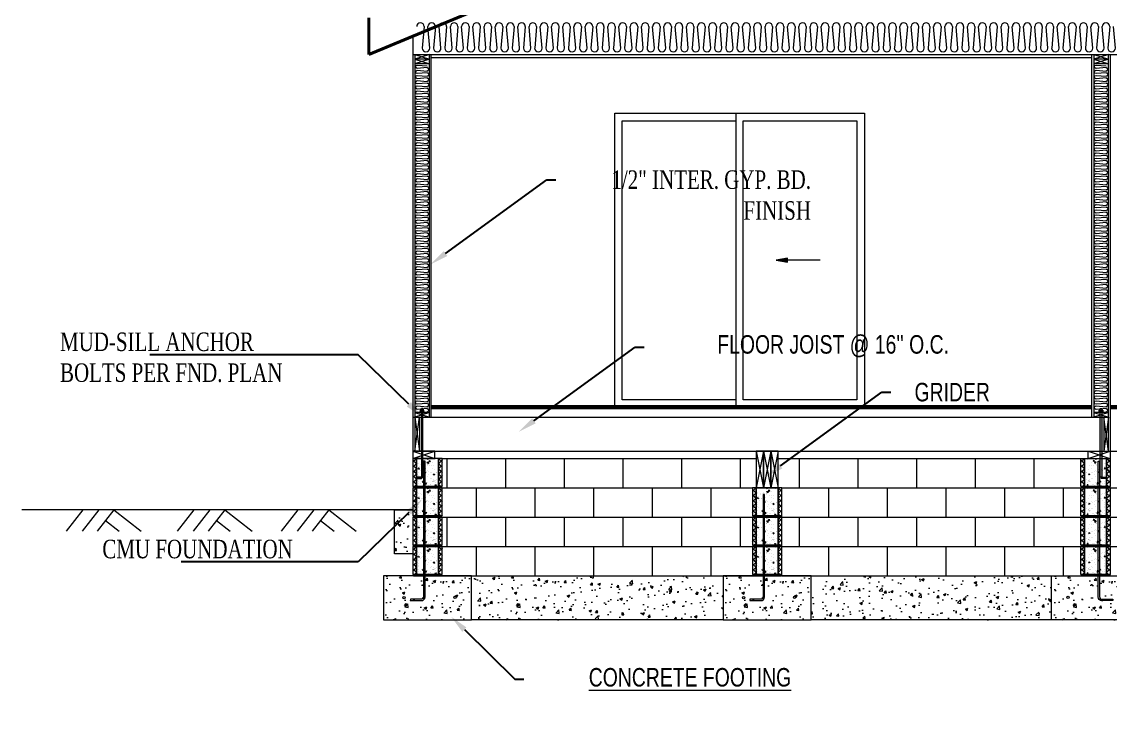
# Model space of a CAD drawing. Header units: inches. Extents: x 26998 to 46838, y -509 to 4343.
# Drawn here: x 38885.2 to 39181.8, y 1307 to 1498 of the extents above; entities that cross this region are included whole.
import ezdxf
from ezdxf import colors
from ezdxf.entities.mleader import LeaderData, LeaderLine
from ezdxf.math import Vec2, Vec3

# ---------------------------------------------------------------- set-up
doc = ezdxf.new("R2010")
doc.units = ezdxf.units.IN
doc.header["$LTSCALE"] = 0.5
doc.header["$MEASUREMENT"] = 0
for name, color, linetype, lineweight in [('A-COLS', 52, 'Continuous', 9), ('A-DETL-GENF', 92, 'Continuous', 9), ('A-Door', 31, 'Continuous', 25), ('A-FLOR', 192, 'Continuous', 18), ('CAD_  Default_Lines', 7, 'Continuous', 5), ('Common', 4, 'Continuous', 5), ('Dimensions', 7, 'Continuous', 0), ('HATCH', 24, 'Continuous', 9), ('I-WALL', 2, 'Continuous', 18), ('S-BEAM', 12, 'Continuous', 9), ('SWING', 4, 'Continuous', 5)]:
    doc.layers.add(name, color=color, linetype=linetype, lineweight=lineweight)
doc.layers.add('Insulate', color=7, linetype='Continuous', lineweight=0, true_color=0x918d8e)
doc.layers.add('S-FNDN', color=32, linetype='Continuous', lineweight=5, transparency=0.5)
doc.styles.get("Standard").update_dxf_attribs({"font": 'romans.shx', "width": 0.75})
pattern_1 = [(50, (-17969.0266, 13863.3735), (7.1726018, -0.62752135), [0.75, -8.25]), (355, (-17969.0266, 13863.3735), (-1.3875133, 7.5219213), [0.6, -6.6]), (100.451444, (-17968.429, 13863.321), (5.7850885, 6.8943999), [0.6374019, -7.0114211]), (46.1842, (-17969.027, 13865.3735), (10.6724133, -1.6551928), [1.125, -12.375]), (96.635635, (-17968.137, 13865.236), (9.3466195, 9.741186), [0.9561034, -10.5171376]), (351.184164, (-17969.027, 13865.373), (9.3466195, 9.741186), [0.9, -9.9]), (21, (-17968.0266, 13864.8735), (5.9690705, -4.0261889), [0.75, -8.25]), (326, (-17968.0266, 13864.8735), (2.4331533, 7.25150045), [0.6, -6.6]), (71.451445, (-17967.529, 13864.538), (8.4022238, 3.2253115), [0.6374019, -7.0114211]), (37.5, (-17969.0266, 13863.3735), (0.12159855, 3.32893854), [0, -6.52, 0, -6.7, 0, -6.625]), (7.5, (-17969.0266, 13863.3735), (2.63069537, 3.94411712), [0, -3.82, 0, -6.37, 0, -2.525]), (327.5, (-17971.2566, 13863.3735), (5.33822436, -0.22554872), [0, -2.5, 0, -7.8, 0, -10.35]), (317.5, (-17972.2566, 13863.3735), (5.8318617, 1.00104982), [0, -3.25, 0, -5.18, 0, -7.35])]

# ---------------------------------------------------------------- blocks, each defined once
blk = doc.blocks.new('Door-Double-Sliding - 68_ x 80_-487292-Section 1')
at = {"layer": 'A-Door'}
blk.add_hatch(color=256, dxfattribs=at).paths.add_polyline_path([(-235.27, 39.47), (-235.27, 40.53), (-238.29, 40)], flags=0)
at = {"layer": 'A-DETL-GENF'}
for p, q in [((-235.27, 40.53), (-238.29, 40)), ((-238.29, 40), (-235.27, 39.47)), ((-226.29, 40), (-238.29, 40)), ((-235.27, 39.47), (-235.27, 40.53))]:
    blk.add_line(p, q, dxfattribs=at)
at = {"layer": 'A-Door', "lineweight": 9}
for p, q in [((-280.29, 2), (-280.29, 78)), ((-280.29, 78), (-249.29, 78)), ((-249.29, 80), (-249.29, 0)), ((-247.29, 78), (-216.29, 78)), ((-247.29, 2), (-247.29, 78)), ((-216.29, 78), (-216.29, 2)), ((-249.29, 2), (-280.29, 2)), ((-216.29, 2), (-247.29, 2))]:
    blk.add_line(p, q, dxfattribs=at)
blk = doc.blocks.new('Structural Framing 28 - Structural Framing 1-548932-Section 1')
at = {"layer": 'S-BEAM'}
for p, q in [((-342.29, -28), (-337.29, -28)), ((-342.29, -40), (-342.29, -28)), ((-337.29, -40), (-342.29, -40))]:
    blk.add_line(p, q, dxfattribs=at)
blk = doc.blocks.new('*U643')
at = {"layer": 'Insulate', "transparency": 33554687}
for p, q in [((2.92, -0.25), (-2.92, 0.25)), ((-2.92, -1.78), (2.92, -1.27))]:
    blk.add_line(p, q, dxfattribs=at)
for centre, start, end in [((-2.92, -0.76), 90, 270), ((2.92, 0.76), 270, 90)]:
    blk.add_arc(centre, 1.02, start, end, dxfattribs=at)
blk = doc.blocks.new('*U644')
at = {"layer": 'Insulate', "color": 0, "linetype": 'ByBlock', "lineweight": -2, "transparency": 16777216}
for p in [(0, 0), (0, -3.0625), (0, -6.125), (0, -9.1875), (0, -12.25), (0, -15.3125), (0, -18.375), (0, -21.4375), (0, -24.5), (0, -27.5625), (0, -30.625), (0, -33.6875), (0, -36.75), (0, -39.8125), (0, -42.875), (0, -45.9375), (0, -49), (0, -52.0625), (0, -55.125), (0, -58.1875), (0, -61.25), (0, -64.3125), (0, -67.375), (0, -70.4375), (0, -73.5), (0, -76.5625), (0, -79.625), (0, -82.6875), (0, -85.75), (0, -88.8125), (0, -91.875), (0, -94.9375), (0, -98), (0, -101.0625), (0, -104.125), (0, -107.1875), (0, -110.25), (0, -113.3125), (0, -116.375), (0, -119.4375), (0, -122.5), (0, -125.5625), (0, -128.625), (0, -131.6875), (0, -134.75), (0, -137.8125), (0, -140.875), (0, -143.9375), (0, -147), (0, -150.0625), (0, -153.125), (0, -156.1875), (0, -159.25), (0, -162.3125), (0, -165.375), (0, -168.4375), (0, -171.5), (0, -174.5625), (0, -177.625), (0, -180.6875), (0, -183.75), (0, -186.8125)]:
    blk.add_blockref('*U643', p, dxfattribs=at)
blk = doc.blocks.new('*U653')
at = {"layer": 'Insulate', "transparency": 33554687}
for p, q in [((1.34, -0.12), (-1.34, 0.12)), ((-1.34, -0.82), (1.34, -0.58))]:
    blk.add_line(p, q, dxfattribs=at)
for centre, start, end in [((-1.34, -0.35), 90, 270), ((1.34, 0.35), 270, 90)]:
    blk.add_arc(centre, 0.468, start, end, dxfattribs=at)
blk = doc.blocks.new('*U654')
at = {"layer": 'Insulate', "color": 0, "linetype": 'ByBlock', "lineweight": -2, "transparency": 16777216}
for p in [(0, 0), (0, -1.41), (0, -2.81), (0, -4.22), (0, -5.63), (0, -7.04), (0, -8.44), (0, -9.85), (0, -11.26), (0, -12.66), (0, -14.07), (0, -15.48), (0, -16.89), (0, -18.29), (0, -19.7), (0, -21.11), (0, -22.51), (0, -23.92), (0, -25.33), (0, -26.74), (0, -28.14), (0, -29.55), (0, -30.96), (0, -32.36), (0, -33.77), (0, -35.18), (0, -36.59), (0, -37.99), (0, -39.4), (0, -40.81), (0, -42.22), (0, -43.62), (0, -45.03), (0, -46.44), (0, -47.84), (0, -49.25), (0, -50.66), (0, -52.07), (0, -53.47), (0, -54.88), (0, -56.29), (0, -57.69), (0, -59.1), (0, -60.51), (0, -61.92), (0, -63.32), (0, -64.73), (0, -66.14), (0, -67.54), (0, -68.95), (0, -70.36), (0, -71.77), (0, -73.17), (0, -74.58), (0, -75.99), (0, -77.39), (0, -78.8), (0, -80.21), (0, -81.62), (0, -83.02), (0, -84.43), (0, -85.84), (0, -87.24), (0, -88.65), (0, -90.06), (0, -91.47), (0, -92.87)]:
    blk.add_blockref('*U653', p, dxfattribs=at)
blk = doc.blocks.new('-CAD Details ToolKit_Cast-in-Place Anchor Bolt')
at = {"color": 9, "true_color": 0xc0c0c0, "transparency": 33554687}
for points in [[(0.38, 9), (-0.98, 9), (0.38, 9), (-0.98, 9.14)], [(-0.98, 9.14), (0.38, 9.14), (-0.98, 9.14), (0.38, 9)], [(0.2, 9.14), (-0.8, 9.14), (0.2, 9.14), (-0.8, 9.64)], [(-0.8, 9.64), (0.2, 9.64), (-0.8, 9.64), (0.2, 9.14)]]:
    blk.add_solid(points, dxfattribs=at)
at = {"color": 9, "lineweight": 0, "true_color": 0xc0c0c0, "transparency": 33554687}
for points in [[(-0.12, -8.41), (-0.52, -8.39), (-0.12, -8.41), (-0.12, 10.06)], [(-0.12, 10.06), (-0.52, -8.39), (-0.12, 10.06), (-0.52, 10.06)], [(-0.12, -8.41), (-0.52, -8.44), (-0.12, -8.41), (-0.52, -8.39)], [(-0.12, -8.41), (-0.12, -8.44), (-0.12, -8.41), (-0.52, -8.44)], [(-0.12, -8.44), (-0.5, -8.52), (-0.12, -8.44), (-0.52, -8.44)], [(-0.11, -8.47), (-0.5, -8.52), (-0.11, -8.47), (-0.12, -8.44)], [(-0.48, -8.6), (-0.5, -8.52), (-0.48, -8.6), (-0.11, -8.47)], [(-0.11, -8.47), (-0.1, -8.5), (-0.11, -8.47), (-0.48, -8.6)], [(-0.1, -8.5), (-0.44, -8.68), (-0.1, -8.5), (-0.48, -8.6)], [(-0.09, -8.52), (-0.44, -8.68), (-0.09, -8.52), (-0.1, -8.5)], [(-0.39, -8.75), (-0.44, -8.68), (-0.39, -8.75), (-0.09, -8.52)], [(-0.08, -8.54), (-0.39, -8.75), (-0.08, -8.54), (-0.09, -8.52)], [(-0.34, -8.81), (-0.39, -8.75), (-0.34, -8.81), (-0.08, -8.54)], [(-0.06, -8.56), (-0.34, -8.81), (-0.06, -8.56), (-0.08, -8.54)], [(-0.27, -8.87), (-0.34, -8.81), (-0.27, -8.87), (-0.06, -8.56)], [(-0.04, -8.58), (-0.27, -8.87), (-0.04, -8.58), (-0.06, -8.56)], [(-0.2, -8.91), (-0.27, -8.87), (-0.2, -8.91), (-0.04, -8.58)], [(-0.02, -8.6), (-0.2, -8.91), (-0.02, -8.6), (-0.04, -8.58)], [(-0.13, -8.95), (-0.2, -8.91), (-0.13, -8.95), (-0.02, -8.6)], [(0.01, -8.61), (-0.13, -8.95), (0.01, -8.61), (-0.02, -8.6)], [(0.04, -8.62), (-0.13, -8.95), (0.04, -8.62), (0.01, -8.61)], [(-0.05, -8.98), (-0.13, -8.95), (-0.05, -8.98), (0.04, -8.62)], [(0.06, -8.63), (-0.05, -8.98), (0.06, -8.63), (0.04, -8.62)], [(0.03, -8.99), (-0.05, -8.98), (0.03, -8.99), (0.06, -8.63)], [(0.06, -8.63), (0.1, -9), (0.06, -8.63), (0.03, -8.99)], [(0.06, -8.63), (0.98, -8.63), (0.06, -8.63), (0.1, -9)], [(0.98, -8.63), (0.98, -9), (0.98, -8.63), (0.1, -9)]]:
    blk.add_solid(points, dxfattribs=at)
at = {"layer": 'Common', "transparency": 33554687}
for points in [[(-0.98, 9), (-0.98, 9.14), (0.38, 9.14), (0.38, 9)], [(-0.8, 9.14), (-0.8, 9.64), (0.2, 9.64), (0.2, 9.14)]]:
    blk.add_lwpolyline(points, close=True, dxfattribs=at)
blk.add_lwpolyline([(-0.12, 10.06), (-0.12, -8.41, 0.375648), (0.06, -8.63), (0.98, -8.63), (0.98, -9), (0.1, -9, -0.389407), (-0.52, -8.39), (-0.52, 10.06)], format="xyb", close=True, dxfattribs=at)
blk = doc.blocks.new('-CAD Details ToolKit_ 8_ CMU w_ Grout')
at = {"layer": 'Common', "transparency": 33554687}
for points in [[(-3.81, 0.01), (-3.81, 7.62), (-2.81, 7.62), (-2.81, 0.01)], [(-3.69, 7.62), (-3.69, 8), (4.06, 8), (4.06, 7.62)], [(-2.81, 0.01), (-2.81, 7.62), (3.19, 7.62), (3.19, 0.01)], [(3.19, 0.01), (3.19, 7.62), (4.19, 7.62), (4.19, 0.01)]]:
    blk.add_lwpolyline(points, close=True, dxfattribs=at)
at = {"layer": 'HATCH', "transparency": 33554687}
for p, q in [((-3.81, 7.5), (-3.8, 7.52)), ((-3.81, 6.64), (-3.66, 6.49)), ((-3.81, 6.09), (-3.63, 6.27)), ((-3.8, 7.52), (-3.69, 7.62)), ((-2.81, 5.64), (-3.66, 6.49)), ((-3.63, 6.27), (-2.81, 7.09)), ((-3.38, 7.62), (-2.81, 7.06)), ((-2.81, 7.55), (-2.81, 7.55)), ((-2.81, 7.43), (-2.81, 7.43)), ((-2.81, 6.83), (-2.81, 6.83)), ((-2.76, 7.59), (-2.76, 7.59)), ((-2.71, 7.62), (-2.71, 7.62)), ((-2.62, 6.85), (-2.62, 6.85)), ((-2.57, 6.12), (-2.57, 6.12)), ((-2.54, 7.26), (-2.54, 7.26)), ((-2.32, 6.31), (-2.32, 6.31)), ((-2.29, 6.89), (-2.29, 6.89)), ((-1.69, 6.72), (-1.69, 6.72)), ((-1.39, 7.52), (-1.3, 7.62)), ((-1.39, 7.52), (-1.09, 7.5)), ((-1.27, 6.39), (-0.92, 6.52)), ((-1.27, 6.39), (-1.02, 6.22)), ((-1.09, 7.5), (-1.11, 7.62)), ((-1.04, 7.06), (-1.04, 7.06)), ((-1.02, 6.22), (-0.92, 6.52)), ((-0.66, 6.7), (-0.27, 7.1)), ((-0.66, 6.7), (-0.22, 6.63)), ((-0.22, 6.63), (-0.27, 7.1)), ((0.24, 6.66), (0.24, 6.66)), ((0.38, 7.25), (0.38, 7.25)), ((0.45, 7.62), (0.45, 7.62)), ((0.86, 7.13), (0.86, 7.13)), ((0.99, 7.13), (0.99, 7.13)), ((1.44, 6.31), (1.44, 6.31)), ((1.5, 7.62), (1.5, 7.62)), ((1.51, 6.27), (1.51, 6.27)), ((1.71, 6.14), (1.71, 6.14)), ((1.71, 6.14), (1.71, 6.14)), ((1.77, 6.21), (1.77, 6.21)), ((1.77, 6.21), (1.77, 6.21)), ((1.86, 6.33), (1.86, 6.33)), ((1.86, 6.33), (1.86, 6.33)), ((1.87, 7.62), (1.87, 7.62)), ((1.98, 5.97), (1.98, 5.97)), ((2, 6.2), (2, 6.2)), ((2.02, 7.53), (2.02, 7.53)), ((2.2, 7.21), (2.44, 7.5)), ((2.2, 7.21), (2.49, 7.18)), ((2.23, 6), (2.23, 6)), ((2.28, 6.6), (2.28, 6.6)), ((2.5, 7.2), (2.44, 7.5)), ((2.49, 7.18), (2.5, 7.18)), ((2.5, 7.18), (2.5, 7.2)), ((2.51, 7.22), (2.51, 7.22)), ((2.51, 7.22), (2.51, 7.22)), ((2.58, 7.17), (2.58, 7.17)), ((3.14, 7.56), (3.14, 7.56)), ((3.14, 7.56), (3.14, 7.56)), ((3.16, 7.56), (3.16, 7.56)), ((3.19, 7.57), (3.19, 7.57)), ((3.19, 7.06), (3.25, 7.12)), ((3.27, 7.01), (3.19, 7.09)), ((3.19, 7.02), (3.19, 7.02)), ((3.19, 7.01), (3.19, 7.01)), ((3.25, 7.12), (3.76, 7.62)), ((3.27, 7.01), (4.19, 6.09)), ((3.42, 5.87), (4.19, 6.64)), ((4.19, 7.5), (4.06, 7.62)), ((-3.81, 5.23), (-3.45, 4.86)), ((-3.81, 4.67), (-3.47, 5.02)), ((-3.81, 3.81), (-3.24, 3.24)), ((-3.81, 3.26), (-3.31, 3.77)), ((-3.47, 5.02), (-2.81, 5.67)), ((-2.81, 4.23), (-3.45, 4.86)), ((-3.31, 3.77), (-2.81, 4.26)), ((-3.24, 3.24), (-2.81, 2.81)), ((-2.81, 5.93), (-2.81, 5.93)), ((-2.81, 5.84), (-2.81, 5.84)), ((-2.81, 4.31), (-2.81, 4.31)), ((-2.81, 4.26), (-2.81, 4.26)), ((-2.81, 3.23), (-2.81, 3.23)), ((-2.6, 4.48), (-2.6, 4.48)), ((-2.45, 2.98), (-2.45, 2.98)), ((-2.38, 4.64), (-2.38, 4.64)), ((-2.36, 5.09), (-2.36, 5.09)), ((-2.29, 3.93), (-2.29, 3.93)), ((-2.24, 5.48), (-2.24, 5.48)), ((-1.83, 3.36), (-1.83, 3.36)), ((-1.13, 5.9), (-1.13, 5.9)), ((-0.99, 5.27), (-0.99, 5.27)), ((-0.69, 3.76), (-0.45, 4.05)), ((-0.69, 3.76), (-0.39, 3.73)), ((-0.51, 5.34), (-0.51, 5.34)), ((-0.46, 4.35), (-0.46, 4.35)), ((-0.39, 3.73), (-0.45, 4.05)), ((-0.18, 3.57), (-0.18, 3.57)), ((-0.18, 3.57), (-0.18, 3.57)), ((0.12, 3.33), (0.12, 3.33)), ((0.18, 4.99), (0.18, 4.99)), ((0.4, 3.65), (0.4, 3.65)), ((0.46, 4.44), (0.46, 4.44)), ((0.46, 4.44), (0.46, 4.44)), ((0.96, 5.59), (0.96, 5.59)), ((1.05, 3.91), (1.05, 3.91)), ((1.29, 5.57), (1.29, 5.57)), ((1.29, 5.57), (1.29, 5.57)), ((1.38, 3.78), (1.38, 3.78)), ((1.45, 4.35), (1.45, 4.35)), ((1.72, 4.38), (2.07, 4.51)), ((1.72, 4.38), (1.97, 4.21)), ((1.82, 5.64), (1.82, 5.64)), ((1.97, 4.21), (2.07, 4.51)), ((1.98, 3.05), (1.98, 3.05)), ((2.63, 3.94), (2.63, 3.94)), ((2.67, 3.94), (2.67, 3.94)), ((2.69, 5.75), (2.69, 5.75)), ((2.7, 3.95), (2.7, 3.95)), ((2.71, 3.92), (2.71, 3.92)), ((3.19, 5.64), (3.42, 5.87)), ((3.19, 5.67), (3.48, 5.38)), ((3.19, 5.44), (3.19, 5.44)), ((3.19, 5.39), (3.19, 5.39)), ((3.19, 4.23), (3.58, 4.62)), ((3.19, 4.26), (3.7, 3.75)), ((3.19, 3.97), (3.19, 3.97)), ((3.19, 3.85), (3.19, 3.85)), ((3.19, 3.78), (3.19, 3.78)), ((3.19, 2.81), (3.75, 3.37)), ((4.19, 4.67), (3.48, 5.38)), ((3.58, 4.62), (4.19, 5.23)), ((4.19, 3.26), (3.7, 3.75)), ((3.75, 3.37), (4.19, 3.81)), ((-3.81, 1.84), (-3.14, 2.52)), ((-3.02, 1.61), (-3.81, 2.4)), ((-3.81, 0.43), (-2.98, 1.27)), ((-2.84, 0.01), (-3.81, 0.98)), ((-3.14, 2.52), (-2.81, 2.84)), ((-3.02, 1.61), (-2.81, 1.4)), ((-2.98, 1.27), (-2.81, 1.43)), ((-2.82, 0.01), (-2.81, 0.02)), ((-2.81, 2.7), (-2.81, 2.7)), ((-2.81, 1.43), (-2.81, 1.43)), ((-2.81, 1.08), (-2.81, 1.08)), ((-2.81, 0.02), (-2.81, 0.02)), ((-2.66, 1.19), (-2.66, 1.19)), ((-2.63, 2.83), (-2.63, 2.83)), ((-2.51, 1.31), (-2.51, 1.31)), ((-2.48, 2.76), (-2.13, 2.9)), ((-2.48, 2.76), (-2.24, 2.6)), ((-2.38, 1.49), (-2.38, 1.49)), ((-2.35, 2.37), (-2.35, 2.37)), ((-2.24, 2.6), (-2.13, 2.9)), ((-2.13, 2.24), (-2.13, 2.24)), ((-1.65, 1.58), (-1.65, 1.58)), ((-1.65, 1.58), (-1.65, 1.58)), ((-1.48, 1.82), (-1.48, 1.82)), ((-1.48, 1.82), (-1.48, 1.82)), ((-1.37, 2.95), (-1.37, 2.95)), ((-1.2, 2.79), (-1.2, 2.79)), ((-1.01, 1.67), (-1.01, 1.67)), ((-0.94, 2.55), (-0.94, 2.55)), ((-0.94, 2.55), (-0.94, 2.55)), ((-0.79, 1.38), (-0.79, 1.38)), ((-0.68, 2.9), (-0.68, 2.9)), ((-0.68, 2.9), (-0.68, 2.9)), ((-0.33, 2.67), (-0.33, 2.67)), ((0, 1), (0.39, 1.41)), ((0, 1), (0.44, 0.93)), ((0.01, 0.01), (0.24, 0.29)), ((0.01, 0.01), (0.01, 0.01)), ((0.06, 1.81), (0.06, 1.81)), ((0.06, 1.66), (0.06, 1.66)), ((0.07, 0.01), (0.07, 0.01)), ((0.09, 1.61), (0.09, 1.61)), ((0.29, 0.01), (0.24, 0.29)), ((0.44, 0.93), (0.39, 1.41)), ((0.5, 0.75), (0.85, 0.88)), ((0.5, 0.75), (0.75, 0.58)), ((0.75, 0.58), (0.85, 0.88)), ((0.77, 1.98), (0.77, 1.98)), ((1.1, 0.14), (1.1, 0.14)), ((1.32, 1.97), (1.32, 1.97)), ((1.36, 0.01), (1.36, 0.01)), ((1.39, 1.07), (1.39, 1.07)), ((1.42, 2.71), (1.42, 2.71)), ((1.74, 0.1), (1.74, 0.1)), ((1.88, 2.05), (1.88, 2.05)), ((2.12, 0.01), (2.12, 0.01)), ((2.46, 0.27), (2.46, 0.27)), ((3.91, 2.12), (3.19, 2.84)), ((3.19, 2.17), (3.19, 2.17)), ((3.19, 2.16), (3.19, 2.16)), ((3.19, 1.4), (3.91, 2.12)), ((4.12, 0.5), (3.19, 1.43)), ((3.19, 0.54), (3.19, 0.54)), ((3.19, 0.37), (3.19, 0.37)), ((3.2, 0.01), (3.19, 0.03)), ((3.2, 0.01), (4.07, 0.87)), ((3.91, 2.12), (4.19, 2.4)), ((3.91, 2.12), (4.19, 1.84)), ((4.07, 0.87), (4.19, 0.98)), ((4.19, 0.43), (4.12, 0.5))]:
    blk.add_line(p, q, dxfattribs=at)
blk = doc.blocks.new('*U655')
at = {"transparency": 33554687, "rotation": 180}
blk.add_blockref('-CAD Details ToolKit_ 8_ CMU w_ Grout', (0.19, 4), dxfattribs=at)
blk = doc.blocks.new('*U656')
at = {"layer": 'Common', "color": 0, "linetype": 'ByBlock', "lineweight": -2, "transparency": 16777216}
for p in [(0, 24), (0, 16), (0, 8), (0, 0)]:
    blk.add_blockref('*U655', p, dxfattribs=at)
blk = doc.blocks.new('*U657')
at = {"layer": 'Insulate', "transparency": 33554687}
for p, q in [((1.34, -0.12), (-1.34, 0.12)), ((-1.34, -0.82), (1.34, -0.58))]:
    blk.add_line(p, q, dxfattribs=at)
for centre, start, end in [((-1.34, -0.35), 90, 270), ((1.34, 0.35), 270, 90)]:
    blk.add_arc(centre, 0.468, start, end, dxfattribs=at)
blk = doc.blocks.new('*U658')
at = {"layer": 'Insulate', "color": 0, "linetype": 'ByBlock', "lineweight": -2, "transparency": 16777216}
for p in [(0, 0), (0, -1.41), (0, -2.81), (0, -4.22), (0, -5.63), (0, -7.04), (0, -8.44), (0, -9.85), (0, -11.26), (0, -12.66), (0, -14.07), (0, -15.48), (0, -16.89), (0, -18.29), (0, -19.7), (0, -21.11), (0, -22.51), (0, -23.92), (0, -25.33), (0, -26.74), (0, -28.14), (0, -29.55), (0, -30.96), (0, -32.36), (0, -33.77), (0, -35.18), (0, -36.59), (0, -37.99), (0, -39.4), (0, -40.81), (0, -42.22), (0, -43.62), (0, -45.03), (0, -46.44), (0, -47.84), (0, -49.25), (0, -50.66), (0, -52.07), (0, -53.47), (0, -54.88), (0, -56.29), (0, -57.69), (0, -59.1), (0, -60.51), (0, -61.92), (0, -63.32), (0, -64.73), (0, -66.14), (0, -67.54), (0, -68.95), (0, -70.36), (0, -71.77), (0, -73.17), (0, -74.58), (0, -75.99), (0, -77.39), (0, -78.8), (0, -80.21), (0, -81.62), (0, -83.02), (0, -84.43), (0, -85.84), (0, -87.24), (0, -88.65), (0, -90.06), (0, -91.47), (0, -92.87)]:
    blk.add_blockref('*U657', p, dxfattribs=at)
blk = doc.blocks.new('*U645')
at = {"transparency": 33554687, "rotation": 180}
blk.add_blockref('-CAD Details ToolKit_ 8_ CMU w_ Grout', (0.19, 4), dxfattribs=at)
blk = doc.blocks.new('*U646')
at = {"layer": 'Common', "color": 0, "linetype": 'ByBlock', "lineweight": -2, "transparency": 16777216}
for p in [(0, 16), (0, 8), (0, 0)]:
    blk.add_blockref('*U645', p, dxfattribs=at)
blk = doc.blocks.new('*U647')
at = {"transparency": 33554687, "rotation": 180}
blk.add_blockref('-CAD Details ToolKit_ 8_ CMU w_ Grout', (0.19, 4), dxfattribs=at)
blk = doc.blocks.new('*U648')
at = {"layer": 'Common', "color": 0, "linetype": 'ByBlock', "lineweight": -2, "transparency": 16777216}
for p in [(0, 24), (0, 16), (0, 8), (0, 0)]:
    blk.add_blockref('*U647', p, dxfattribs=at)

msp = doc.modelspace()

# ---------------------------------------------------------------- hatches: boundary and pattern name
at = {"layer": 'S-FNDN', "lineweight": 9, "true_color": 0xc7c8ca}
h = msp.add_hatch(dxfattribs=at)
h.set_pattern_fill('FP_2', color=9, style=0, pattern_type=2)
h.set_pattern_definition([(0, (39329.0664, 1347.088), (0, 8), []), (90, (39329.0664, 1347.088), (-8, 8), [8, -8])])
h.paths.add_polyline_path([(39181.7785518, 1347.0880838), (39300.2785518, 1347.0880838), (39300.2785518, 1373.0880838), (39301.2785518, 1373.0880838), (39301.2785518, 1379.0880838), (39181.7785518, 1379.0880838)])
h.paths.add_polyline_path([(39007.7785518, 1347.0880838), (39084.2785518, 1347.0880838), (39084.2785518, 1373.0880838), (39085.2785518, 1373.0880838), (39085.2785518, 1379.0880838), (38999.7785518, 1379.0880838), (38999.7785518, 1347.0880838)])
h.paths.add_polyline_path([(39410.7785518, 1347.0880838), (39418.7785518, 1347.0880838), (39418.7785518, 1379.0880838), (39307.2785518, 1379.0880838), (39307.2785518, 1373.0880838), (39308.2785518, 1373.0880838), (39308.2785518, 1347.0880838), (39400.4231629, 1347.0880838)])
h.paths.add_polyline_path([(39092.2785518, 1347.0880838), (39173.7785518, 1347.0880838), (39173.7785518, 1379.0880838), (39091.2785518, 1379.0880838), (39091.2785518, 1373.0880838), (39092.2785518, 1373.0880838)])
at = {"layer": 'SWING', "lineweight": 5}
h = msp.add_hatch(dxfattribs=at)
h.set_pattern_fill('AR-CONC', color=256)
h.set_pattern_definition(pattern_1)
h.paths.add_polyline_path([(38991.7785518, 1365.0880838), (38986.7785518, 1365.0880838), (38986.7785518, 1353.0880838), (38991.7785518, 1353.0880838), (38991.7785518, 1355.0880838)])
h = msp.add_hatch(dxfattribs=at)
h.set_pattern_fill('AR-CONC', color=256)
h.set_pattern_definition(pattern_1)
h.paths.add_polyline_path([(39007.7785518, 1335.0880838), (39007.7785518, 1347.0880838), (38983.7785518, 1347.0880838), (38983.7785518, 1335.0880838)])
at = {"layer": 'SWING', "lineweight": 5, "true_color": 0x939598}
h = msp.add_hatch(dxfattribs=at)
h.set_pattern_fill('AR-CONC', color=252)
h.set_pattern_definition([(50, (-17938.51, 13863.3735), (7.1726018, -0.62752135), [0.75, -8.25]), (355, (-17938.51, 13863.3735), (-1.3875133, 7.5219213), [0.6, -6.6]), (100.451444, (-17937.912, 13863.321), (5.7850885, 6.8943999), [0.6374019, -7.0114211]), (46.1842, (-17938.51, 13865.3735), (10.6724133, -1.6551928), [1.125, -12.375]), (96.635635, (-17937.62, 13865.236), (9.3466195, 9.741186), [0.9561034, -10.5171376]), (351.184164, (-17938.51, 13865.373), (9.3466195, 9.741186), [0.9, -9.9]), (21, (-17937.51, 13864.8735), (5.9690705, -4.0261889), [0.75, -8.25]), (326, (-17937.51, 13864.8735), (2.4331533, 7.25150045), [0.6, -6.6]), (71.451445, (-17937.0124, 13864.538), (8.4022238, 3.2253115), [0.6374019, -7.0114211]), (37.5, (-17938.5098, 13863.3735), (0.12159855, 3.32893854), [0, -6.52, 0, -6.7, 0, -6.625]), (7.5, (-17938.5098, 13863.3735), (2.63069537, 3.94411712), [0, -3.82, 0, -6.37, 0, -2.525]), (327.5, (-17940.7398, 13863.3735), (5.33822436, -0.22554872), [0, -2.5, 0, -7.8, 0, -10.35]), (317.5, (-17941.74, 13863.3735), (5.8318617, 1.00104982), [0, -3.25, 0, -5.18, 0, -7.35])])
h.paths.add_polyline_path([(39076.2785518, 1347.0880838), (39007.7785518, 1347.0880838), (39007.7785518, 1335.0880838), (39076.2785518, 1335.0880838)])
edge = h.paths.add_edge_path(flags=16)
edge.add_arc((39033.7647439, 1341.2630761), 0.3125, 0, 360)
edge = h.paths.add_edge_path(flags=16)
edge.add_arc((39019.8819602, 1341.1627845), 0.3125, 0, 360)
at = {"layer": 'SWING', "lineweight": 5}
h = msp.add_hatch(dxfattribs=at)
h.set_pattern_fill('AR-CONC', color=256)
h.set_pattern_definition([(50, (-17876.5266, 13863.3735), (7.1726018, -0.62752135), [0.75, -8.25]), (355, (-17876.5266, 13863.3735), (-1.3875133, 7.5219213), [0.6, -6.6]), (100.451444, (-17875.929, 13863.321), (5.7850885, 6.8943999), [0.6374019, -7.0114211]), (46.1842, (-17876.527, 13865.3735), (10.6724133, -1.6551928), [1.125, -12.375]), (96.635635, (-17875.637, 13865.236), (9.3466195, 9.741186), [0.9561034, -10.5171376]), (351.184164, (-17876.527, 13865.373), (9.3466195, 9.741186), [0.9, -9.9]), (21, (-17875.5266, 13864.8735), (5.9690705, -4.0261889), [0.75, -8.25]), (326, (-17875.5266, 13864.8735), (2.4331533, 7.25150045), [0.6, -6.6]), (71.451445, (-17875.029, 13864.538), (8.4022238, 3.2253115), [0.6374019, -7.0114211]), (37.5, (-17876.5266, 13863.3735), (0.12159855, 3.32893854), [0, -6.52, 0, -6.7, 0, -6.625]), (7.5, (-17876.5266, 13863.3735), (2.63069537, 3.94411712), [0, -3.82, 0, -6.37, 0, -2.525]), (327.5, (-17878.7566, 13863.3735), (5.33822436, -0.22554872), [0, -2.5, 0, -7.8, 0, -10.35]), (317.5, (-17879.7566, 13863.3735), (5.8318617, 1.00104982), [0, -3.25, 0, -5.18, 0, -7.35])])
h.paths.add_polyline_path([(39100.2785518, 1347.0880838), (39076.2785518, 1347.0880838), (39076.2785518, 1335.0880838), (39100.2785518, 1335.0880838)])
h.paths.add_polyline_path([(39095.4354315, 1341.2630761, -1), (39096.0604315, 1341.2630761, -1)], flags=16)
h.paths.add_polyline_path([(39081.5526478, 1341.1627845, -1), (39082.1776478, 1341.1627845, -1)], flags=16)
at = {"layer": 'SWING', "lineweight": 5, "true_color": 0x939598}
h = msp.add_hatch(dxfattribs=at)
h.set_pattern_fill('AR-CONC', color=252)
h.set_pattern_definition([(50, (-17969.0266, 14078.0586), (7.1726018, -0.62752135), [0.75, -8.25]), (355, (-17969.0266, 14078.059), (-1.3875133, 7.5219213), [0.6, -6.6]), (100.451444, (-17968.429, 14078.0064), (5.7850885, 6.8943999), [0.6374019, -7.0114211]), (46.1842, (-17969.027, 14080.059), (10.6724133, -1.6551928), [1.125, -12.375]), (96.635635, (-17968.137, 14079.921), (9.3466195, 9.741186), [0.9561034, -10.5171376]), (351.184164, (-17969.027, 14080.059), (9.3466195, 9.741186), [0.9, -9.9]), (21, (-17968.0266, 14079.5586), (5.9690705, -4.0261889), [0.75, -8.25]), (326, (-17968.0266, 14079.559), (2.4331533, 7.25150045), [0.6, -6.6]), (71.451445, (-17967.529, 14079.223), (8.4022238, 3.2253115), [0.6374019, -7.0114211]), (37.5, (-17969.0266, 14078.0586), (0.12159855, 3.32893854), [0, -6.52, 0, -6.7, 0, -6.625]), (7.5, (-17969.0266, 14078.0586), (2.63069537, 3.94411712), [0, -3.82, 0, -6.37, 0, -2.525]), (327.5, (-17971.2566, 14078.0586), (5.33822436, -0.22554872), [0, -2.5, 0, -7.8, 0, -10.35]), (317.5, (-17972.2566, 14078.0586), (5.8318617, 1.00104982), [0, -3.25, 0, -5.18, 0, -7.35])])
h.paths.add_polyline_path([(39165.7785518, 1347.0880838), (39100.2785518, 1347.0880838), (39100.2785518, 1335.0880838), (39165.7785518, 1335.0880838)])
edge = h.paths.add_edge_path(flags=16)
edge.add_arc((39126.2647439, 1341.2630761), 0.3125, 0, 360)
edge = h.paths.add_edge_path(flags=16)
edge.add_arc((39112.3819602, 1341.1627845), 0.3125, 0, 360)
at = {"layer": 'SWING', "lineweight": 5}
h = msp.add_hatch(dxfattribs=at)
h.set_pattern_fill('AR-CONC', color=256)
h.set_pattern_definition([(50, (-17786.864, 13863.3735), (7.1726018, -0.62752135), [0.75, -8.25]), (355, (-17786.864, 13863.3735), (-1.3875133, 7.5219213), [0.6, -6.6]), (100.451444, (-17786.266, 13863.321), (5.7850885, 6.8943999), [0.6374019, -7.0114211]), (46.1842, (-17786.864, 13865.3735), (10.6724133, -1.6551928), [1.125, -12.375]), (96.635635, (-17785.975, 13865.236), (9.3466195, 9.741186), [0.9561034, -10.5171376]), (351.184164, (-17786.864, 13865.373), (9.3466195, 9.741186), [0.9, -9.9]), (21, (-17785.864, 13864.8735), (5.9690705, -4.0261889), [0.75, -8.25]), (326, (-17785.864, 13864.8735), (2.4331533, 7.25150045), [0.6, -6.6]), (71.451445, (-17785.3665, 13864.538), (8.4022238, 3.2253115), [0.6374019, -7.0114211]), (37.5, (-17786.864, 13863.3735), (0.12159855, 3.32893854), [0, -6.52, 0, -6.7, 0, -6.625]), (7.5, (-17786.864, 13863.3735), (2.63069537, 3.94411712), [0, -3.82, 0, -6.37, 0, -2.525]), (327.5, (-17789.094, 13863.3735), (5.33822436, -0.22554872), [0, -2.5, 0, -7.8, 0, -10.35]), (317.5, (-17790.094, 13863.3735), (5.8318617, 1.00104982), [0, -3.25, 0, -5.18, 0, -7.35])])
h.paths.add_polyline_path([(39189.9411986, 1347.0880838), (39165.9411986, 1347.0880838), (39165.9411986, 1335.0880838), (39189.9411986, 1335.0880838)])
h.paths.add_polyline_path([(39185.0980783, 1341.2630761, -1), (39185.7230783, 1341.2630761, -1)], flags=16)
h.paths.add_polyline_path([(39171.2152946, 1341.1627845, -1), (39171.8402946, 1341.1627845, -1)], flags=16)

# ---------------------------------------------------------------- linework, layer by layer
at = {"layer": 'A-COLS', "lineweight": 40}
for p, q in [((38979.7785518, 1489.0880838), (39208.5285518, 1584.4005838)), ((38979.7785518, 1499.1089172), (38979.7785518, 1489.0880838))]:
    msp.add_line(p, q, dxfattribs=at)
at = {"layer": 'A-COLS'}
for p, q in [((38992.2785518, 1489.0880838), (38996.2785518, 1487.8380838)), ((38996.2785518, 1489.0880838), (38992.2785518, 1487.8380838)), ((39177.2785518, 1489.0880838), (39181.2785518, 1487.8380838)), ((39181.2785518, 1489.0880838), (39177.2785518, 1487.8380838)), ((38996.2785518, 1487.8380838), (38992.2785518, 1487.8380838)), ((38992.2785518, 1487.8380838), (38996.2785518, 1486.5880838)), ((38996.2785518, 1487.8380838), (38992.2785518, 1486.5880838)), ((38996.2785518, 1486.5880838), (38992.2785518, 1486.5880838)), ((39181.2785518, 1487.8380838), (39177.2785518, 1487.8380838)), ((39177.2785518, 1487.8380838), (39181.2785518, 1486.5880838)), ((39181.2785518, 1487.8380838), (39177.2785518, 1486.5880838)), ((39181.2785518, 1486.5880838), (39177.2785518, 1486.5880838)), ((38996.2785518, 1391.5880838), (38992.2785518, 1391.5880838)), ((38992.2785518, 1391.5880838), (38996.2785518, 1390.3380838)), ((38996.2785518, 1391.5880838), (38992.2785518, 1390.3380838)), ((38996.2785518, 1390.3380838), (38996.2785518, 1391.5880838)), ((39181.2785518, 1391.5880838), (39177.2785518, 1391.5880838)), ((39177.2785518, 1391.5880838), (39181.2785518, 1390.3380838)), ((39181.2785518, 1391.5880838), (39177.2785518, 1390.3380838)), ((39181.2785518, 1381.0880838), (39181.2785518, 1391.5880838)), ((38991.7785518, 1390.3380838), (39181.2785518, 1390.3380838)), ((38991.7785518, 1390.3380838), (38991.7785518, 1381.0880838)), ((38992.2785518, 1390.3380838), (38992.2785518, 1381.0880838)), ((38992.2785518, 1390.3380838), (38993.5285518, 1381.0880838)), ((38992.2785518, 1381.0880838), (38993.5285518, 1390.3380838)), ((38993.5285518, 1390.3380838), (38993.5285518, 1381.0880838)), ((39180.0285518, 1390.3380838), (39180.0285518, 1381.0880838)), ((39181.2785518, 1390.3380838), (39180.0285518, 1381.0880838)), ((39181.2785518, 1381.0880838), (39180.0285518, 1390.3380838)), ((38991.7785518, 1381.0880838), (39426.7785518, 1381.0880838)), ((38997.7785518, 1381.0880838), (38991.7785518, 1381.0880838)), ((38991.7785518, 1381.0880838), (38991.7785518, 1379.0880838)), ((38991.7785518, 1381.0880838), (38997.7120112, 1379.0880838)), ((38991.7785518, 1379.0880838), (38997.7785518, 1381.0880838)), ((38997.7785518, 1379.0880838), (38997.7785518, 1381.0880838)), ((39085.2785518, 1381.0880838), (39085.2785518, 1371.0880838)), ((39087.2785518, 1381.0880838), (39085.2785518, 1381.0880838)), ((39085.2785518, 1381.0880838), (39087.2785518, 1371.0880838)), ((39087.2785518, 1381.0880838), (39085.2785518, 1371.0818098)), ((39087.2785518, 1371.0880838), (39087.2785518, 1381.0880838)), ((39087.2785518, 1381.0880838), (39087.2785518, 1371.0880838)), ((39089.2785518, 1381.0880838), (39087.2785518, 1381.0880838)), ((39087.2785518, 1381.0880838), (39089.2785518, 1371.0880838)), ((39089.2785518, 1381.0880838), (39087.2785518, 1371.0818098)), ((39089.2785518, 1381.0880838), (39089.2785518, 1371.0880838)), ((39091.2785518, 1381.0880838), (39089.2785518, 1381.0880838)), ((39089.2785518, 1371.0880838), (39089.2785518, 1381.0880838)), ((39089.2785518, 1381.0880838), (39091.2785518, 1371.0880838)), ((39091.2785518, 1381.0880838), (39089.2785518, 1371.0818098)), ((39091.2785518, 1371.0880838), (39091.2785518, 1381.0880838)), ((39175.7785518, 1381.0880838), (39181.7785518, 1381.0880838)), ((39175.7785518, 1379.0880838), (39175.7785518, 1381.0880838)), ((39175.7785518, 1381.0880838), (39181.7120112, 1379.0880838)), ((39175.7785518, 1379.0880838), (39181.7785518, 1381.0880838)), ((39181.7785518, 1381.0880838), (39181.7785518, 1379.0880838)), ((38991.7785518, 1379.0880838), (38997.7785518, 1379.0880838)), ((39085.2785518, 1371.0880838), (39087.2785518, 1371.0880838)), ((39087.2785518, 1371.0880838), (39089.2785518, 1371.0880838)), ((39089.2785518, 1371.0880838), (39091.2785518, 1371.0880838)), ((39165.7785518, 1335.0880838), (39165.7785518, 1347.0880838)), ((39165.7785518, 1347.0880838), (39189.7785518, 1347.0880838)), ((39189.7785518, 1335.0880838), (39165.7785518, 1335.0880838))]:
    msp.add_line(p, q, dxfattribs=at)
at = {"layer": 'A-FLOR', "lineweight": 60}
for p, q in [((39176.7785518, 1393.0880838), (38996.7785518, 1393.0880838)), ((39421.7785518, 1393.0880838), (39181.7785518, 1393.0880838))]:
    msp.add_line(p, q, dxfattribs=at)
at = {"layer": 'Common', "linetype": 'Continuous', "transparency": 33554687}
for points in [[(38994.6965494, 1378.3495422), (38994.6953409, 1341.4720868, -0.4591171402), (38993.9435039, 1340.7263262), (38991.0699074, 1340.7263262), (38991.0689401, 1340.3513262), (38994.0765819, 1340.3513262, 0.4048990054), (38995.0703409, 1341.3480971), (38995.0715494, 1378.3495422)], [(39178.8605542, 1378.3495422), (39178.8617627, 1341.4720868, 0.4591171402), (39179.6135997, 1340.7263262), (39182.4871962, 1340.7263262), (39182.4881634, 1340.3513262), (39179.4805216, 1340.3513262, -0.4048990054), (39178.4867627, 1341.3480971), (39178.4855542, 1378.3495422)], [(39087.1965494, 1369.2820194), (39087.1953409, 1341.4720868, -0.4591171402), (39086.4435039, 1340.7263262), (39083.5699074, 1340.7263262), (39083.5689401, 1340.3513262), (39086.5765819, 1340.3513262, 0.4048990054), (39087.5703409, 1341.3480971), (39087.5715494, 1369.2820194)]]:
    msp.add_lwpolyline(points, format="xyb", close=True, dxfattribs=at)
for centre in [(38989.3651478, 1341.1627845), (39003.2479315, 1341.2630761), (39081.8651478, 1341.1627845), (39095.7479315, 1341.2630761), (39170.3091721, 1341.2630761)]:
    msp.add_circle(centre, 0.3125, dxfattribs=at)
at = {"layer": 'Dimensions'}
for p, q in [((38901.8367196, 1365.0880909), (38897.28407, 1359.2485472)), ((38906.1950639, 1365.0880909), (38901.6424143, 1359.2485472)), ((38910.2722562, 1365.0880909), (38905.7196066, 1359.2485472)), ((38910.2722562, 1365.0880909), (38917.7049058, 1359.2485472)), ((38932.05854, 1365.0880909), (38927.5058904, 1359.2485472)), ((38936.4168842, 1365.0880909), (38931.8642346, 1359.2485472)), ((38940.4940765, 1365.0880909), (38935.9414269, 1359.2485472)), ((38940.4940765, 1365.0880909), (38947.9267261, 1359.2485472)), ((38960.4089422, 1365.0880909), (38955.8562926, 1359.2485472)), ((38964.7672865, 1365.0880909), (38960.2146369, 1359.2485472)), ((38968.8444788, 1365.0880909), (38964.2918292, 1359.2485472)), ((38968.8444788, 1365.0880909), (38976.2771284, 1359.2485472)), ((38907.9959314, 1362.168319), (38911.7122562, 1359.2485472)), ((38938.2177517, 1362.168319), (38941.9340765, 1359.2485472)), ((38966.568154, 1362.168319), (38970.2844788, 1359.2485472))]:
    msp.add_line(p, q, dxfattribs=at)
at = {"layer": 'I-WALL'}
for p, q in [((38991.7785518, 1494.0880838), (38991.7785518, 1489.0880838)), ((39046.7785518, 1393.0880838), (39046.7785518, 1473.0880838)), ((39046.7785518, 1473.0880838), (39114.7785518, 1473.0880838)), ((39114.7785518, 1473.0880838), (39114.7785518, 1393.0880838))]:
    msp.add_line(p, q, dxfattribs=at)
at = {"layer": 'S-FNDN'}
for p, q in [((38999.7785518, 1379.0880838), (39085.2785518, 1379.0880838)), ((39091.2785518, 1379.0880838), (39175.2785518, 1379.0880838)), ((39092.2785518, 1347.0880838), (39092.2785518, 1371.0880838)), ((39007.7785518, 1347.0880838), (39076.2785518, 1347.0880838)), ((39100.2785518, 1347.0880838), (39076.2785518, 1347.0880838)), ((39076.2785518, 1347.0880838), (39076.2785518, 1335.0880838)), ((39100.2785518, 1347.0880838), (39165.7785518, 1347.0880838)), ((39100.2785518, 1335.0880838), (39100.2785518, 1347.0880838)), ((39076.2785518, 1335.0880838), (39007.7785518, 1335.0880838)), ((39076.2785518, 1335.0880838), (39100.2785518, 1335.0880838)), ((39165.7785518, 1335.0880838), (39100.2785518, 1335.0880838))]:
    msp.add_line(p, q, dxfattribs=at)
at = {"layer": 'S-FNDN', "lineweight": 5}
for p, q in [((39007.7785518, 1347.0880838), (38983.7785518, 1347.0880838)), ((38983.7785518, 1347.0880838), (38983.7785518, 1335.0880838)), ((39007.7785518, 1335.0880838), (39007.7785518, 1347.0880838)), ((38983.7785518, 1335.0880838), (39007.7785518, 1335.0880838))]:
    msp.add_line(p, q, dxfattribs=at)
at = {"layer": 'SWING', "lineweight": 5}
for p, q in [((38991.7785518, 1489.0880838), (38991.7785518, 1390.3380838)), ((38991.7785518, 1489.0880838), (39426.7785518, 1489.0880838)), ((38992.2785518, 1489.0880838), (38992.2785518, 1390.3380838)), ((38996.2785518, 1391.5880838), (38996.2785518, 1489.0880838)), ((38996.7785518, 1390.3380838), (38996.7785518, 1489.0880838)), ((39176.7785518, 1390.3380838), (39176.7785518, 1489.0880838)), ((39177.2785518, 1489.0880838), (39177.2785518, 1390.3380838)), ((39181.2785518, 1391.5880838), (39181.2785518, 1489.0880838)), ((39181.7785518, 1489.0880838), (39181.7785518, 1390.3380838)), ((38996.7785518, 1488.3380838), (39176.7785518, 1488.3380838)), ((39181.7785518, 1390.3380838), (39181.7785518, 1381.0880838)), ((38991.7785518, 1365.0880838), (38885.1931396, 1365.0880909))]:
    msp.add_line(p, q, dxfattribs=at)

# ---------------------------------------------------------------- block references
at = {"linetype": 'Continuous', "lineweight": 0, "transparency": 33554687, "xscale": -1}
msp.add_blockref('-CAD Details ToolKit_Cast-in-Place Anchor Bolt', (38993.9789044, 1382.5880838), dxfattribs=at)
at = {"linetype": 'Continuous', "lineweight": 0, "transparency": 33554687}
msp.add_blockref('-CAD Details ToolKit_Cast-in-Place Anchor Bolt', (39179.5781991, 1382.5880838), dxfattribs=at)
at = {"layer": 'A-Door'}
msp.add_blockref('Door-Double-Sliding - 68_ x 80_-487292-Section 1', (39329.0664186, 1393.0880838), dxfattribs=at)
at = {"layer": 'Common', "xscale": -1}
for name, p in [('*U656', (38995.7785518, 1351.0929104)), ('*U646', (39088.2785518, 1351.0929104))]:
    msp.add_blockref(name, p, dxfattribs=at)
at = {"layer": 'Common'}
msp.add_blockref('*U648', (39177.7785518, 1351.0929104), dxfattribs=at)
at = {"layer": 'Insulate', "rotation": 90.00000258223338}
msp.add_blockref('*U644', (38994.5764554, 1493.7815793), dxfattribs=at)
at = {"layer": 'Insulate', "extrusion": (0, 0, -1), "zscale": -1, "rotation": 180}
for name, p in [('*U654', (-38994.2893535, 1392.5544765)), ('*U658', (-39179.2893535, 1392.5544765))]:
    msp.add_blockref(name, p, dxfattribs=at)
at = {"layer": 'S-BEAM'}
msp.add_blockref('Structural Framing 28 - Structural Framing 1-548932-Section 1', (39329.0664186, 1393.0880838), dxfattribs=at)

# ---------------------------------------------------------------- leaders
at = {"layer": 'CAD_  Default_Lines'}
ml = msp.add_multileader_mtext('Standard', dxfattribs=at)
ml.set_content('{\\fTimes New Roman|b0|i0|c0|p18;1/2" INTER. GYP. BD. \\PFINISH}', color=256)
ml.set_leader_properties()
ml.build(insert=Vec2(0, 0))
ml.multileader.update_dxf_attribs({"text_right_attachment_type": 6, "dogleg_length": 0.060208, "arrow_head_size": 5.0413287})
ctx = ml.context
ctx.base_point, ctx.char_height, ctx.arrow_head_size, ctx.landing_gap_size, ctx.plane_origin = Vec3(39030.6978872, 1454.9745307), 5.041328701, 5.0413287, 0.0756199, Vec3(39117.5226523, 1480.9784891)
ctx.right_attachment, ctx.text_align_type = 6, 2
notes = []
notes.append((ctx, [(1, (1, 1, 0), (39028.2696588, 1454.9745307), (1, 0), 2.4282284, [(0, [(38996.5806299, 1431.9309808)], 0, [])])]))
ctx.mtext.insert, ctx.mtext.alignment, ctx.mtext.flow_direction = Vec3(39100.2362561, 1457.5515329), 3, 5
ml = msp.add_multileader_mtext('Standard', dxfattribs=at)
ml.set_content('{\\fTimes New Roman|b0|i0|c0|p18;MUD-SILL ANCHOR\\PBOLTS PER FND. PLAN}', color=256)
ml.set_leader_properties()
ml.build(insert=Vec2(0, 0))
ml.multileader.update_dxf_attribs({"text_right_attachment_type": 6, "dogleg_length": 0.060208, "arrow_head_size": 5.0413287})
ctx = ml.context
ctx.base_point, ctx.char_height, ctx.arrow_head_size, ctx.landing_gap_size, ctx.plane_origin = Vec3(38915.232846, 1410.8087359), 5.041328701, 5.0413287, 0.0756199, Vec3(38873.3365294, 1439.3719984)
ctx.right_attachment = 6
notes.append((ctx, [(1, (1, 1, 0), (38976.8907257, 1407.3361437), (-1, 0), 2.4282284, [(0, [(38994.2785518, 1390.3244901)], 0, [])])]))
ctx.mtext.insert, ctx.mtext.flow_direction = Vec3(38895.6156621, 1413.3857381), 5
ml = msp.add_multileader_mtext('Standard', dxfattribs=at)
ml.set_content("{\\fArial|b0|i0|c0|p34;FLOOR JOIST @ 16'' O.C.}", color=256)
ml.set_leader_properties()
ml.build(insert=Vec2(0, 0))
ml.multileader.update_dxf_attribs({"text_right_attachment_type": 6, "dogleg_length": 0.060208, "arrow_head_size": 5.0413287})
ctx = ml.context
ctx.base_point, ctx.char_height, ctx.arrow_head_size, ctx.landing_gap_size, ctx.plane_origin = Vec3(39054.7671791, 1409.4142816), 5.041328701, 5.0413287, 0.0756199, Vec3(39141.5919442, 1435.41824)
ctx.right_attachment, ctx.text_align_type = 6, 2
notes.append((ctx, [(1, (1, 1, 0), (39052.3389508, 1409.4142816), (1, 0), 2.4282284, [(0, [(39020.6499218, 1386.3707316)], 0, [])])]))
ctx.mtext.insert, ctx.mtext.alignment, ctx.mtext.flow_direction = Vec3(39137.8459033, 1412.6760144), 3, 5
ml = msp.add_multileader_mtext('Standard', dxfattribs=at)
ml.set_content('{\\fArial|b0|i0|c0|p34;GRIDER}', color=256)
ml.set_leader_properties()
ml.build(insert=Vec2(0, 0))
ml.multileader.update_dxf_attribs({"text_right_attachment_type": 6, "dogleg_length": 0.060208, "arrow_head_size": 5.0413287})
ctx = ml.context
ctx.base_point, ctx.char_height, ctx.arrow_head_size, ctx.landing_gap_size, ctx.plane_origin = Vec3(39121.9920987, 1397.1086783), 5.041328701, 5.0413287, 0.0756199, Vec3(39208.8168638, 1423.1126366)
ctx.right_attachment, ctx.text_align_type = 6, 2
notes.append((ctx, [(1, (1, 1, 0), (39119.5638703, 1397.1086783), (1, 0), 2.4282284, [(0, [(39087.8748414, 1374.0651283)], 0, [])])]))
ctx.mtext.insert, ctx.mtext.alignment, ctx.mtext.flow_direction = Vec3(39148.9937785, 1399.672328), 3, 5
ml = msp.add_multileader_mtext('Standard', dxfattribs=at)
ml.set_content('{\\fTimes New Roman|b0|i0|c0|p18;CMU FOUNDATION}', color=256)
ml.set_leader_properties()
ml.build(insert=Vec2(0, 0))
ml.multileader.update_dxf_attribs({"text_right_attachment_type": 6, "dogleg_length": 0.060208, "arrow_head_size": 5.0413287})
ctx = ml.context
ctx.base_point, ctx.char_height, ctx.arrow_head_size, ctx.landing_gap_size, ctx.plane_origin = Vec3(38923.879797, 1354.3574043), 5.041328701, 5.0413287, 0.0756199, Vec3(38873.3365294, 1318.8507747)
ctx.right_attachment = 6
notes.append((ctx, [(1, (1, 1, 0), (38976.8907257, 1350.8866294), (-1, 0), 2.4282284, [(0, [(38994.2785518, 1367.898283)], 0, [])])]))
ctx.mtext.insert, ctx.mtext.flow_direction = Vec3(38907.14493, 1356.9362238), 5
ml = msp.add_multileader_mtext('Standard', dxfattribs=at)
ml.set_content('{\\fArial|b0|i0|c0|p34;\\LCONCRETE FOOTING}', color=256)
ml.set_leader_properties()
ml.build(insert=Vec2(0, 0))
ml.multileader.update_dxf_attribs({"text_right_attachment_type": 6, "dogleg_length": 0.060208, "arrow_head_size": 5.0413287})
ctx = ml.context
ctx.base_point, ctx.char_height, ctx.arrow_head_size, ctx.landing_gap_size, ctx.plane_origin = Vec3(39022.0041583, 1318.9767579), 5.041328701, 5.0413287, 0.0756199, Vec3(39123.1301262, 1286.9409031)
ctx.right_attachment, ctx.text_align_type = 6, 2
notes.append((ctx, [(1, (1, 1, 0), (39019.5759299, 1318.9767579), (1, 0), 2.4282284, [(0, [(39002.1881038, 1335.9884114)], 0, [])])]))
ctx.mtext.insert, ctx.mtext.alignment, ctx.mtext.flow_direction = Vec3(39094.8454776, 1322.0015551), 3, 5
for ctx, leaders in notes:
    for number, flags, end, landing, length, lines in leaders:
        leader = LeaderData()
        leader.index, (leader.has_last_leader_line, leader.has_dogleg_vector, leader.attachment_direction) = number, flags
        leader.last_leader_point, leader.dogleg_vector, leader.dogleg_length = Vec3(end), Vec3(landing), length
        for number, points, colour, breaks in lines:
            line = LeaderLine()
            line.index, line.vertices, line.color, line.breaks = number, Vec3.list(points), colors.encode_raw_color(colour), breaks
            leader.lines.append(line)
        ctx.leaders.append(leader)

doc.saveas('drawing.dxf')
